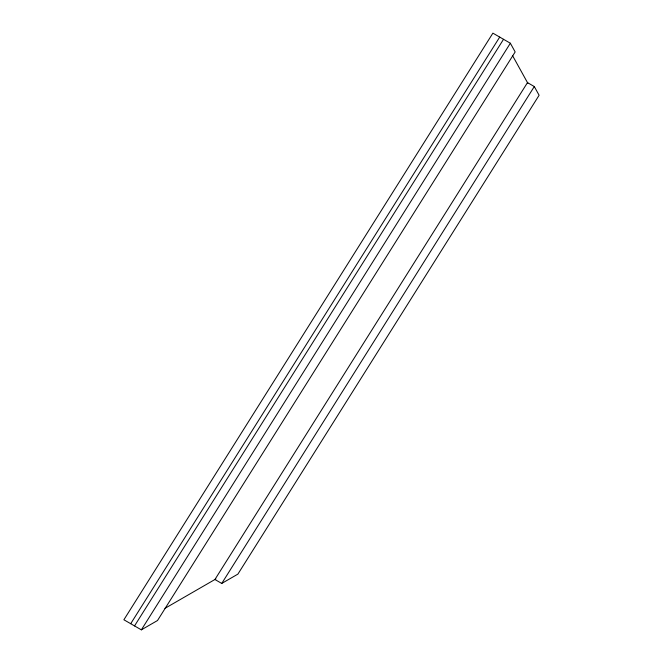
<?xml version="1.0" encoding="UTF-8"?>
<svg xmlns="http://www.w3.org/2000/svg" width="663" height="663" viewBox="0 0 663 663"><rect width="100%" height="100%" fill="white"/><g stroke="black" fill="none" stroke-linecap="round" stroke-linejoin="round"><path stroke-width="0.99" d="M130.71 623.701L499.703 37.087M134.539 625.913L503.532 39.299M141.352 629.85L510.353 43.228L492.891 33.15L123.89 619.772L141.352 629.85L157.504 620.527L515.159 51.938L510.353 43.228M221.74 583.44L534.295 86.546L527.483 82.618L214.928 579.503L221.74 583.44L237.893 574.117L539.11 95.257L534.295 86.546M164.93 608.369L215.881 578.956M512.458 55.443L527.831 83.248"/></g></svg>
